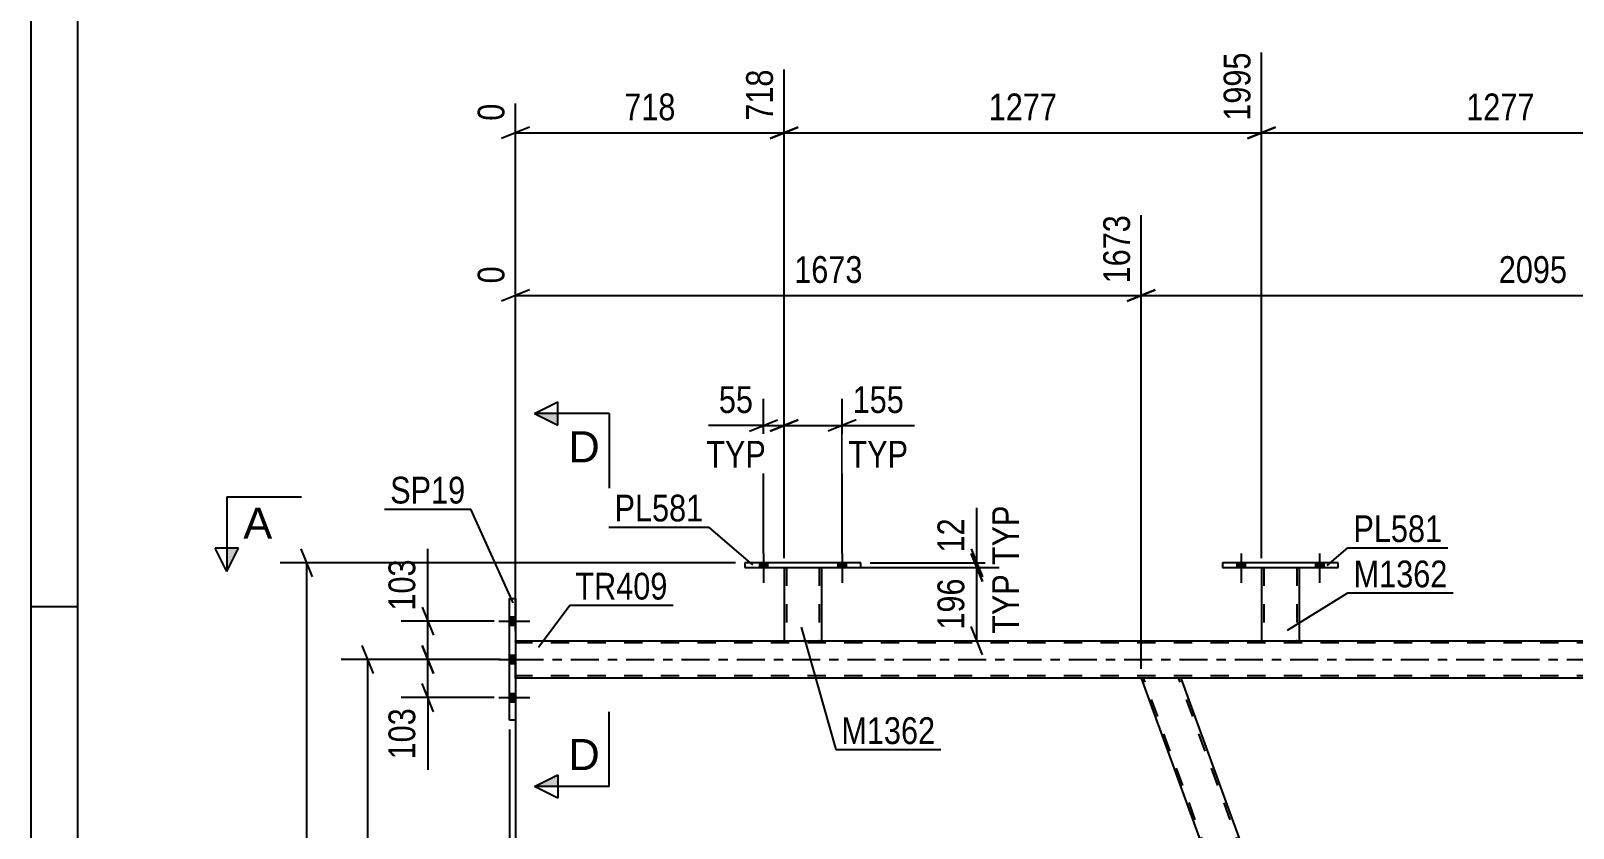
# Model space of a CAD drawing. Header units: millimetres. Extents: x 0 to 841, y 0 to 594.
# Drawn here: x 0 to 165, y 423.3 to 508.7 of the extents above; entities that cross this region are included whole.
import ezdxf

# ---------------------------------------------------------------- set-up
doc = ezdxf.new("R2010")
doc.units = ezdxf.units.MM
doc.linetypes.add('DXK_LINE_DOT2', pattern=[3.9198, 1.9599, -1.9599])
doc.linetypes.add('DXK_LINE_DOT3', pattern=[5.9187, 2.979, -0.9799, 0.9799, -0.9799])
doc.styles.add('Arial', font='ARIAL.TTF', dxfattribs={"height": 0.2})
doc.styles.add('Arial Narrow', font='ARIALN.TTF', dxfattribs={"height": 0.2})

# ---------------------------------------------------------------- blocks, each defined once
blk = doc.blocks.new('Unknown-122573939-1133 - 10963')
at = {"color": 5, "linetype": 'Continuous'}
for p, q in [((0, 594), (0, 0)), ((5, 589), (5, 5)), ((5, 447), (0, 447))]:
    blk.add_line(p, q, dxfattribs=at)
blk = doc.blocks.new('Bolt-122573939-3726 - 3261')
at = {"linetype": 'Continuous'}
for points in [[(129.02, 451.23), (129.9, 451.23), (129.9, 451.71), (129.02, 451.71)], [(137.42, 451.23), (138.3, 451.23), (138.3, 451.71), (137.42, 451.71)]]:
    blk.add_hatch(color=1, dxfattribs=at).paths.add_polyline_path(points)
at = {"color": 1, "linetype": 'Continuous'}
for p, q in [((129.46, 452.71), (129.46, 449.59)), ((137.86, 452.71), (137.86, 449.59)), ((129.02, 451.71), (129.02, 451.23)), ((129.9, 451.71), (129.9, 451.23)), ((137.42, 451.71), (137.42, 451.23)), ((138.3, 451.71), (138.3, 451.23))]:
    blk.add_line(p, q, dxfattribs=at)
blk = doc.blocks.new('Part-122573939-3294 - 3261')
at = {"color": 2, "linetype": 'Continuous'}
for p, q in [((51.22, 434.89), (51.22, 447.89)), ((51.22, 447.89), (51.86, 447.89)), ((51.86, 447.89), (51.86, 434.89)), ((51.86, 434.89), (51.22, 434.89))]:
    blk.add_line(p, q, dxfattribs=at)
blk = doc.blocks.new('Part-122573939-3391 - 3261')
at = {"color": 2, "linetype": 'Continuous'}
for p, q in [((51.86, 443.39), (763.16, 443.39)), ((118.78, 439.39), (51.86, 439.39)), ((202.6, 439.39), (123.04, 439.39))]:
    blk.add_line(p, q, dxfattribs=at)
at = {"color": 7, "linetype": 'DXK_LINE_DOT2'}
for p, q in [((51.86, 439.39), (51.86, 443.39)), ((763.16, 443.15), (51.86, 443.15)), ((763.16, 439.63), (51.86, 439.63)), ((123.04, 439.39), (118.78, 439.39))]:
    blk.add_line(p, q, dxfattribs=at)
at = {"color": 7, "linetype": 'DXK_LINE_DOT3'}
blk.add_line((51.86, 441.39), (763.16, 441.39), dxfattribs=at)
blk = doc.blocks.new('Part-122573939-3718 - 3261')
at = {"color": 2, "linetype": 'Continuous'}
for p, q in [((80.58, 451.23), (80.58, 443.39)), ((84.58, 451.23), (84.58, 443.39)), ((80.58, 443.39), (84.58, 443.39))]:
    blk.add_line(p, q, dxfattribs=at)
at = {"color": 7, "linetype": 'DXK_LINE_DOT2'}
for p, q in [((80.58, 451.23), (84.58, 451.23)), ((80.58, 451.23), (80.58, 451.23)), ((80.58, 451.23), (80.58, 451.23)), ((80.82, 451.23), (80.82, 443.39)), ((84.34, 451.23), (84.34, 443.39)), ((84.58, 451.23), (84.58, 451.23)), ((84.58, 451.23), (84.58, 451.23)), ((84.33, 443.39), (84.29, 443.39)), ((84.29, 443.39), (84.33, 443.39)), ((84.34, 443.39), (84.33, 443.39)), ((84.33, 443.39), (84.34, 443.39))]:
    blk.add_line(p, q, dxfattribs=at)
blk = doc.blocks.new('Part-122573939-3397 - 3261')
at = {"color": 2, "linetype": 'Continuous'}
for p, q in [((123.04, 439.39), (118.78, 439.39)), ((118.78, 439.39), (163.19, 317.39)), ((165.9, 321.64), (123.04, 439.39)), ((167.13, 317.39), (163.19, 317.39)), ((167.4, 317.39), (167.13, 317.39)), ((167.4, 317.39), (167.44, 317.39))]:
    blk.add_line(p, q, dxfattribs=at)
at = {"color": 7, "linetype": 'DXK_LINE_DOT2'}
for p, q in [((163.44, 317.39), (119.04, 439.39)), ((167.19, 317.39), (122.78, 439.39)), ((167.44, 317.39), (165.9, 321.64)), ((167.13, 317.39), (167.29, 317.39))]:
    blk.add_line(p, q, dxfattribs=at)
blk = doc.blocks.new('Bolt-122573939-3591 - 3261')
at = {"linetype": 'Continuous'}
for points in [[(77.94, 451.23), (78.82, 451.23), (78.82, 451.71), (77.94, 451.71)], [(86.34, 451.23), (87.22, 451.23), (87.22, 451.71), (86.34, 451.71)]]:
    blk.add_hatch(color=1, dxfattribs=at).paths.add_polyline_path(points)
at = {"color": 1, "linetype": 'Continuous'}
for p, q in [((78.38, 452.71), (78.38, 449.59)), ((86.78, 452.71), (86.78, 449.59)), ((77.94, 451.71), (77.94, 451.23)), ((78.82, 451.71), (78.82, 451.23)), ((86.34, 451.71), (86.34, 451.23)), ((87.22, 451.71), (87.22, 451.23))]:
    blk.add_line(p, q, dxfattribs=at)
blk = doc.blocks.new('Part-122573939-3641 - 3261')
at = {"color": 2, "linetype": 'Continuous'}
for p, q in [((131.66, 451.23), (131.66, 443.39)), ((135.66, 451.23), (135.66, 443.39)), ((131.66, 443.39), (135.66, 443.39))]:
    blk.add_line(p, q, dxfattribs=at)
at = {"color": 7, "linetype": 'DXK_LINE_DOT2'}
for p, q in [((131.66, 451.23), (135.66, 451.23)), ((131.66, 451.23), (131.66, 451.23)), ((131.66, 451.23), (131.66, 451.23)), ((131.9, 451.23), (131.9, 443.39)), ((135.42, 451.23), (135.42, 443.39)), ((135.66, 451.23), (135.66, 451.23)), ((135.66, 451.23), (135.66, 451.23)), ((135.41, 443.39), (135.37, 443.39)), ((135.37, 443.39), (135.41, 443.39)), ((135.42, 443.39), (135.41, 443.39)), ((135.41, 443.39), (135.42, 443.39))]:
    blk.add_line(p, q, dxfattribs=at)
blk = doc.blocks.new('Bolt-122573939-3654 - 3261')
at = {"linetype": 'Continuous'}
for points in [[(51.86, 445.05), (51.86, 445.93), (51.22, 445.93), (51.22, 445.05)], [(51.86, 445.05), (51.86, 445.93), (51.22, 445.93), (51.22, 445.05)], [(51.86, 445.05), (51.86, 445.93), (51.22, 445.93), (51.22, 445.05)], [(51.86, 440.95), (51.86, 441.83), (51.22, 441.83), (51.22, 440.95)], [(51.86, 440.95), (51.86, 441.83), (51.22, 441.83), (51.22, 440.95)], [(51.86, 436.85), (51.86, 437.73), (51.22, 437.73), (51.22, 436.85)], [(51.86, 436.85), (51.86, 437.73), (51.22, 437.73), (51.22, 436.85)], [(51.86, 436.85), (51.86, 437.73), (51.22, 437.73), (51.22, 436.85)]]:
    blk.add_hatch(color=1, dxfattribs=at).paths.add_polyline_path(points)
at = {"color": 1, "linetype": 'Continuous'}
for p, q in [((50.06, 445.49), (53.38, 445.49)), ((50.06, 445.49), (53.38, 445.49)), ((50.06, 445.49), (53.38, 445.49)), ((51.22, 445.93), (51.86, 445.93)), ((51.22, 445.93), (51.86, 445.93)), ((51.22, 445.93), (51.86, 445.93)), ((51.22, 445.05), (51.86, 445.05)), ((51.22, 445.05), (51.86, 445.05)), ((51.22, 445.05), (51.86, 445.05)), ((50.06, 441.39), (53.38, 441.39)), ((50.06, 441.39), (53.38, 441.39)), ((51.22, 441.83), (51.86, 441.83)), ((51.22, 441.83), (51.86, 441.83)), ((51.22, 440.95), (51.86, 440.95)), ((51.22, 440.95), (51.86, 440.95)), ((50.06, 437.29), (53.38, 437.29)), ((50.06, 437.29), (53.38, 437.29)), ((50.06, 437.29), (53.38, 437.29)), ((51.22, 437.73), (51.86, 437.73)), ((51.22, 437.73), (51.86, 437.73)), ((51.22, 437.73), (51.86, 437.73)), ((51.22, 436.85), (51.86, 436.85)), ((51.22, 436.85), (51.86, 436.85)), ((51.22, 436.85), (51.86, 436.85))]:
    blk.add_line(p, q, dxfattribs=at)
blk = doc.blocks.new('Part-122573939-3713 - 3261')
at = {"color": 2, "linetype": 'Continuous'}
for p, q in [((127.46, 451.71), (127.46, 451.23)), ((139.86, 451.71), (127.46, 451.71)), ((127.46, 451.23), (139.86, 451.23)), ((139.86, 451.23), (139.86, 451.71))]:
    blk.add_line(p, q, dxfattribs=at)
blk = doc.blocks.new('Part-122573939-3723 - 3261')
at = {"color": 2, "linetype": 'Continuous'}
for p, q in [((76.38, 451.71), (76.38, 451.23)), ((88.78, 451.71), (76.38, 451.71)), ((76.38, 451.23), (88.78, 451.23)), ((88.78, 451.23), (88.78, 451.71))]:
    blk.add_line(p, q, dxfattribs=at)
blk = doc.blocks.new('Bolt-122573939-3727 - 3261')
at = {"linetype": 'Continuous'}
for points in [[(129.02, 451.23), (129.9, 451.23), (129.9, 451.71), (129.02, 451.71)], [(137.42, 451.23), (138.3, 451.23), (138.3, 451.71), (137.42, 451.71)]]:
    blk.add_hatch(color=1, dxfattribs=at).paths.add_polyline_path(points)
at = {"color": 1, "linetype": 'Continuous'}
for p, q in [((129.46, 452.71), (129.46, 449.59)), ((137.86, 452.71), (137.86, 449.59)), ((129.02, 451.71), (129.02, 451.23)), ((129.9, 451.71), (129.9, 451.23)), ((137.42, 451.71), (137.42, 451.23)), ((138.3, 451.71), (138.3, 451.23))]:
    blk.add_line(p, q, dxfattribs=at)
blk = doc.blocks.new('Bolt-122573939-3728 - 3261')
at = {"linetype": 'Continuous'}
for points in [[(77.94, 451.23), (78.82, 451.23), (78.82, 451.71), (77.94, 451.71)], [(86.34, 451.23), (87.22, 451.23), (87.22, 451.71), (86.34, 451.71)]]:
    blk.add_hatch(color=1, dxfattribs=at).paths.add_polyline_path(points)
at = {"color": 1, "linetype": 'Continuous'}
for p, q in [((78.38, 452.71), (78.38, 449.59)), ((86.78, 452.71), (86.78, 449.59)), ((77.94, 451.71), (77.94, 451.23)), ((78.82, 451.71), (78.82, 451.23)), ((86.34, 451.71), (86.34, 451.23)), ((87.22, 451.71), (87.22, 451.23))]:
    blk.add_line(p, q, dxfattribs=at)
blk = doc.blocks.new('StraightDimension-122573939-4615 - 3261')
at = {"color": 7, "linetype": 'Continuous'}
for p, q in [((49.56, 445.49), (39.62, 445.49)), ((41.87, 446.99), (43.07, 443.99)), ((42.47, 441.39), (42.47, 445.49)), ((43.07, 439.89), (41.87, 442.89)), ((49.56, 441.39), (39.62, 441.39))]:
    blk.add_line(p, q, dxfattribs=at)
at = {"color": 0}
blk.add_wipeout([(41.72, 452.7), (37.52, 452.7), (37.52, 446.01), (41.72, 446.01)], dxfattribs=at)
at = {"color": 7, "linetype": 'Continuous'}
blk.add_line((42.47, 445.49), (42.47, 453.22), dxfattribs=at)
blk.add_line((42.47, 445.49), (42.47, 453.22), dxfattribs=at)
at = {"color": 3, "style": 'Arial Narrow'}
blk.add_text('103', height=2.863, rotation=90.0002, dxfattribs=at).set_placement((41.12, 446.61))
blk = doc.blocks.new('StraightDimension-122573939-4605 - 3261')
at = {"color": 7, "linetype": 'Continuous'}
for p, q in [((41.87, 442.89), (43.07, 439.89)), ((49.56, 441.39), (39.62, 441.39)), ((42.47, 437.29), (42.47, 441.39)), ((49.56, 437.29), (39.62, 437.29)), ((43.07, 435.79), (41.87, 438.79))]:
    blk.add_line(p, q, dxfattribs=at)
at = {"color": 0}
blk.add_wipeout([(41.72, 436.76), (37.52, 436.76), (37.52, 430.08), (41.72, 430.08)], dxfattribs=at)
at = {"color": 7, "linetype": 'Continuous'}
blk.add_line((42.47, 437.29), (42.47, 429.56), dxfattribs=at)
blk.add_line((42.47, 437.29), (42.47, 429.56), dxfattribs=at)
at = {"color": 3, "style": 'Arial Narrow'}
blk.add_text('103', height=2.863, rotation=90.0002, dxfattribs=at).set_placement((41.12, 430.68))
blk = doc.blocks.new('StraightDimension-122573939-4443 - 3261')
at = {"color": 7, "linetype": 'Continuous'}
for p, q in [((80.58, 452.23), (80.58, 504.52)), ((51.86, 444.39), (51.86, 500.87)), ((53.36, 498.34), (50.36, 497.14)), ((79.08, 497.14), (82.08, 498.34)), ((51.86, 497.74), (80.58, 497.74))]:
    blk.add_line(p, q, dxfattribs=at)
at = {"color": 0, "linetype": 'Continuous'}
for points in [[(79.98, 505.12), (75.78, 505.12), (75.78, 498.44), (79.98, 498.44)], [(51.26, 501.47), (47.06, 501.47), (47.06, 498.44), (51.26, 498.44)]]:
    blk.add_wipeout(points, dxfattribs=at)
at = {"color": 0}
blk.add_wipeout([(69.56, 498.49), (69.56, 502.69), (62.88, 502.69), (62.88, 498.49)], dxfattribs=at)
at = {"color": 3, "linetype": 'Continuous', "style": 'Arial Narrow'}
for s, height, p in [('718', 2.863, (79.38, 499.04)), ('0', 2.86, (50.66, 499.04))]:
    blk.add_text(s, height=height, rotation=90.0002, dxfattribs=at).set_placement(p)
at = {"color": 3, "style": 'Arial Narrow'}
blk.add_text('718', height=2.863, dxfattribs=at).set_placement((63.48, 499.09))
blk = doc.blocks.new('StraightDimension-122573939-4463 - 3261')
at = {"color": 7, "linetype": 'Continuous'}
for p, q in [((131.66, 452.23), (131.66, 506.35)), ((182.74, 452.23), (182.74, 506.35)), ((133.16, 498.34), (130.16, 497.14)), ((181.24, 497.14), (184.24, 498.34)), ((131.66, 497.74), (182.74, 497.74))]:
    blk.add_line(p, q, dxfattribs=at)
at = {"color": 0, "linetype": 'Continuous'}
blk.add_wipeout([(182.14, 506.95), (177.94, 506.95), (177.94, 498.44), (182.14, 498.44)], dxfattribs=at)
at = {"color": 0}
blk.add_wipeout([(161.46, 498.49), (161.46, 502.69), (152.95, 502.69), (152.95, 498.49)], dxfattribs=at)
at = {"color": 3, "linetype": 'Continuous', "style": 'Arial Narrow'}
blk.add_text('3272', height=2.863, rotation=90.0002, dxfattribs=at).set_placement((181.54, 499.04))
at = {"color": 3, "style": 'Arial Narrow'}
blk.add_text('1277', height=2.863, dxfattribs=at).set_placement((153.55, 499.09))
blk = doc.blocks.new('StraightDimension-122573939-4049 - 3261')
at = {"color": 7, "linetype": 'Continuous'}
blk.add_line((51.22, 433.89), (51.22, 276.95), dxfattribs=at)
blk = doc.blocks.new('StraightDimension-122573939-3742 - 3261')
at = {"color": 7, "linetype": 'Continuous'}
for p, q in [((36.65, 439.89), (35.45, 442.89)), ((50.22, 441.39), (33.2, 441.39)), ((36.05, 315.39), (36.05, 441.39)), ((35.45, 316.89), (36.65, 313.89)), ((96.08, 315.39), (33.2, 315.39))]:
    blk.add_line(p, q, dxfattribs=at)
at = {"color": 0}
blk.add_wipeout([(35.3, 382.65), (31.1, 382.65), (31.1, 374.13), (35.3, 374.13)], dxfattribs=at)
at = {"color": 3, "style": 'Arial Narrow'}
blk.add_text('3150', height=2.863, rotation=90.0002, dxfattribs=at).set_placement((34.7, 374.73))
blk = doc.blocks.new('StraightDimension-122573939-4093 - 3261')
at = {"color": 7, "linetype": 'Continuous'}
for p, q in [((118.78, 440.39), (118.78, 488.94)), ((51.86, 448.89), (51.86, 483.46)), ((53.36, 480.93), (50.36, 479.73)), ((51.86, 480.33), (118.78, 480.33)), ((117.28, 479.73), (120.28, 480.93))]:
    blk.add_line(p, q, dxfattribs=at)
at = {"color": 0, "linetype": 'Continuous'}
for points in [[(118.18, 489.54), (113.98, 489.54), (113.98, 481.03), (118.18, 481.03)], [(51.26, 484.06), (47.06, 484.06), (47.06, 481.03), (51.26, 481.03)]]:
    blk.add_wipeout(points, dxfattribs=at)
at = {"color": 0}
blk.add_wipeout([(89.58, 481.08), (89.58, 485.28), (81.06, 485.28), (81.06, 481.08)], dxfattribs=at)
at = {"color": 3, "linetype": 'Continuous', "style": 'Arial Narrow'}
for s, height, p in [('1673', 2.863, (117.58, 481.63)), ('0', 2.86, (50.66, 481.63))]:
    blk.add_text(s, height=height, rotation=90.0002, dxfattribs=at).set_placement(p)
at = {"color": 3, "style": 'Arial Narrow'}
blk.add_text('1673', height=2.863, dxfattribs=at).set_placement((81.66, 481.68))
blk = doc.blocks.new('StraightDimension-122573939-4103 - 3261')
at = {"color": 7, "linetype": 'Continuous'}
for p, q in [((118.78, 440.39), (118.78, 488.94)), ((202.6, 440.39), (202.6, 488.94)), ((120.28, 480.93), (117.28, 479.73)), ((118.78, 480.33), (202.6, 480.33)), ((201.1, 479.73), (204.1, 480.93))]:
    blk.add_line(p, q, dxfattribs=at)
at = {"color": 0, "linetype": 'Continuous'}
blk.add_wipeout([(202, 489.54), (197.8, 489.54), (197.8, 481.03), (202, 481.03)], dxfattribs=at)
at = {"color": 0}
blk.add_wipeout([(164.95, 481.08), (164.95, 485.28), (156.43, 485.28), (156.43, 481.08)], dxfattribs=at)
at = {"color": 3, "linetype": 'Continuous', "style": 'Arial Narrow'}
blk.add_text('3769', height=2.863, rotation=90.0002, dxfattribs=at).set_placement((201.4, 481.63))
at = {"color": 3, "style": 'Arial Narrow'}
blk.add_text('2095', height=2.863, dxfattribs=at).set_placement((157.03, 481.68))
blk = doc.blocks.new('StraightDimension-122573939-4413 - 3261')
at = {"color": 7, "linetype": 'Continuous'}
for p, q in [((51.86, 438.39), (51.86, 379.77)), ((97.72, 318.39), (97.72, 385.02)), ((53.36, 382.77), (50.36, 381.57)), ((96.22, 381.57), (99.22, 382.77)), ((51.86, 382.17), (97.72, 382.17))]:
    blk.add_line(p, q, dxfattribs=at)
at = {"color": 0}
blk.add_wipeout([(79.05, 382.92), (79.05, 387.12), (70.53, 387.12), (70.53, 382.92)], dxfattribs=at)
at = {"color": 3, "style": 'Arial Narrow'}
blk.add_text('1147', height=2.863, dxfattribs=at).set_placement((71.13, 383.52))
blk = doc.blocks.new('StraightDimension-122573939-4424 - 3261')
at = {"color": 7, "linetype": 'Continuous'}
for p, q in [((100.6, 453.21), (101.8, 450.21)), ((101.8, 449.73), (100.6, 452.73)), ((85.58, 451.23), (103.6, 451.23)), ((89.78, 451.71), (103.6, 451.71)), ((101.2, 451.23), (101.2, 451.71))]:
    blk.add_line(p, q, dxfattribs=at)
at = {"color": 0}
blk.add_wipeout([(100.45, 457.09), (96.25, 457.09), (96.25, 452.23), (100.45, 452.23)], dxfattribs=at)
at = {"color": 0, "linetype": 'Continuous'}
blk.add_wipeout([(106.3, 458.46), (102.1, 458.46), (102.1, 450.87), (106.3, 450.87)], dxfattribs=at)
at = {"color": 7, "linetype": 'Continuous'}
blk.add_line((101.2, 451.71), (101.2, 457.62), dxfattribs=at)
blk.add_line((101.2, 451.71), (101.2, 457.62), dxfattribs=at)
at = {"color": 3, "linetype": 'Continuous', "style": 'Arial Narrow'}
blk.add_text('TYP', height=2.863, rotation=90.0002, dxfattribs=at).set_placement((105.7, 451.47))
at = {"color": 3, "style": 'Arial Narrow'}
blk.add_text('12', height=2.863, rotation=90.0002, dxfattribs=at).set_placement((99.85, 452.83))
blk = doc.blocks.new('StraightDimension-122573939-4432 - 3261')
at = {"color": 7, "linetype": 'Continuous'}
for p, q in [((100.6, 452.73), (101.8, 449.73)), ((85.58, 451.23), (103.6, 451.23)), ((101.2, 443.39), (101.2, 451.23)), ((101.8, 441.89), (100.6, 444.89)), ((85.58, 443.39), (103.6, 443.39))]:
    blk.add_line(p, q, dxfattribs=at)
at = {"color": 0}
blk.add_wipeout([(100.45, 450.65), (96.25, 450.65), (96.25, 443.97), (100.45, 443.97)], dxfattribs=at)
at = {"color": 0, "linetype": 'Continuous'}
blk.add_wipeout([(106.3, 451.11), (102.1, 451.11), (102.1, 443.52), (106.3, 443.52)], dxfattribs=at)
at = {"color": 3, "style": 'Arial Narrow'}
blk.add_text('196', height=2.863, rotation=90.0002, dxfattribs=at).set_placement((99.85, 444.57))
at = {"color": 3, "linetype": 'Continuous', "style": 'Arial Narrow'}
blk.add_text('TYP', height=2.863, rotation=90.0002, dxfattribs=at).set_placement((105.7, 444.12))
blk = doc.blocks.new('StraightDimension-122573939-4453 - 3261')
at = {"color": 7, "linetype": 'Continuous'}
for p, q in [((131.66, 452.23), (131.66, 506.35)), ((80.58, 452.23), (80.58, 504.52)), ((82.08, 498.34), (79.08, 497.14)), ((130.16, 497.14), (133.16, 498.34)), ((80.58, 497.74), (131.66, 497.74))]:
    blk.add_line(p, q, dxfattribs=at)
at = {"color": 0, "linetype": 'Continuous'}
blk.add_wipeout([(131.06, 506.95), (126.86, 506.95), (126.86, 498.44), (131.06, 498.44)], dxfattribs=at)
at = {"color": 0}
blk.add_wipeout([(110.38, 498.49), (110.38, 502.69), (101.87, 502.69), (101.87, 498.49)], dxfattribs=at)
at = {"color": 3, "linetype": 'Continuous', "style": 'Arial Narrow'}
blk.add_text('1995', height=2.863, rotation=90.0002, dxfattribs=at).set_placement((130.46, 499.04))
at = {"color": 3, "style": 'Arial Narrow'}
blk.add_text('1277', height=2.863, dxfattribs=at).set_placement((102.47, 499.09))
blk = doc.blocks.new('StraightDimension-122573939-4828 - 3261')
at = {"color": 7, "linetype": 'Continuous'}
for p, q in [((30.13, 450.21), (28.93, 453.21)), ((75.38, 451.71), (26.68, 451.71)), ((29.53, 307.79), (29.53, 451.71))]:
    blk.add_line(p, q, dxfattribs=at)
blk = doc.blocks.new('StraightDimension-122573939-4838 - 3261')
at = {"color": 7, "linetype": 'Continuous'}
for p, q in [((80.58, 452.23), (80.58, 469.26)), ((86.78, 452.71), (86.78, 469.26)), ((79.08, 465.81), (82.08, 467.01)), ((88.28, 467.01), (85.28, 465.81)), ((80.58, 466.41), (86.78, 466.41))]:
    blk.add_line(p, q, dxfattribs=at)
at = {"color": 0}
blk.add_wipeout([(93.99, 467.16), (93.99, 471.36), (87.31, 471.36), (87.31, 467.16)], dxfattribs=at)
at = {"color": 0, "linetype": 'Continuous'}
blk.add_wipeout([(94.45, 461.31), (94.45, 465.51), (86.86, 465.51), (86.86, 461.31)], dxfattribs=at)
at = {"color": 7, "linetype": 'Continuous'}
blk.add_line((86.78, 466.41), (94.52, 466.41), dxfattribs=at)
blk.add_line((86.78, 466.41), (94.52, 466.41), dxfattribs=at)
at = {"color": 3, "style": 'Arial Narrow'}
blk.add_text('155', height=2.863, dxfattribs=at).set_placement((87.91, 467.76))
at = {"color": 3, "linetype": 'Continuous', "style": 'Arial Narrow'}
blk.add_text('TYP', height=2.863, dxfattribs=at).set_placement((87.46, 461.91))
blk = doc.blocks.new('StraightDimension-122573939-4854 - 3261')
at = {"color": 7, "linetype": 'Continuous'}
for p, q in [((78.38, 452.71), (78.38, 469.26)), ((80.58, 452.23), (80.58, 469.26)), ((76.88, 465.81), (79.88, 467.01)), ((82.08, 467.01), (79.08, 465.81)), ((78.38, 466.41), (80.58, 466.41))]:
    blk.add_line(p, q, dxfattribs=at)
at = {"color": 0}
blk.add_wipeout([(77.86, 467.16), (77.86, 471.36), (73, 471.36), (73, 467.16)], dxfattribs=at)
at = {"color": 0, "linetype": 'Continuous'}
blk.add_wipeout([(79.23, 461.31), (79.23, 465.51), (71.64, 465.51), (71.64, 461.31)], dxfattribs=at)
at = {"color": 7, "linetype": 'Continuous'}
blk.add_line((78.38, 466.41), (72.48, 466.41), dxfattribs=at)
blk.add_line((78.38, 466.41), (72.48, 466.41), dxfattribs=at)
at = {"color": 3, "style": 'Arial Narrow'}
blk.add_text('55', height=2.863, dxfattribs=at).set_placement((73.6, 467.76))
at = {"color": 3, "linetype": 'Continuous', "style": 'Arial Narrow'}
blk.add_text('TYP', height=2.863, dxfattribs=at).set_placement((72.24, 461.91))
blk = doc.blocks.new('Mark-122573939-3290 - 3261')
at = {"color": 0}
blk.add_wipeout([(46.48, 458.07), (46.48, 461.07), (38.44, 461.07), (38.44, 458.07)], dxfattribs=at)
blk.add_wipeout([(46.48, 458.07), (46.48, 461.07), (38.44, 461.07), (38.44, 458.07)], dxfattribs=at)
at = {"color": 30, "linetype": 'Continuous'}
for p in [(37.84, 457.47), (51.58, 447.45)]:
    blk.add_line(p, (47.08, 457.47), dxfattribs=at)
at = {"color": 3, "style": 'Arial Narrow'}
blk.add_text('SP19', height=2.863, dxfattribs=at).set_placement((38.44, 458.07))
blk = doc.blocks.new('Mark-122573939-3714 - 3261')
at = {"color": 0}
blk.add_wipeout([(96.75, 432.33), (96.75, 435.33), (86.7, 435.33), (86.7, 432.33)], dxfattribs=at)
blk.add_wipeout([(96.75, 432.33), (96.75, 435.33), (86.7, 435.33), (86.7, 432.33)], dxfattribs=at)
at = {"color": 30, "linetype": 'Continuous'}
for p, q in [((82.39, 444.84), (86.1, 431.73)), ((86.1, 431.73), (97.35, 431.73))]:
    blk.add_line(p, q, dxfattribs=at)
at = {"color": 3, "style": 'Arial Narrow'}
blk.add_text('M1362', height=2.863, dxfattribs=at).set_placement((86.7, 432.33))
blk = doc.blocks.new('Mark-122573939-3387 - 3261')
at = {"color": 0}
blk.add_wipeout([(68.11, 447.79), (68.11, 450.79), (58.25, 450.79), (58.25, 447.79)], dxfattribs=at)
blk.add_wipeout([(68.11, 447.79), (68.11, 450.79), (58.25, 450.79), (58.25, 447.79)], dxfattribs=at)
at = {"color": 30, "linetype": 'Continuous'}
for p, q in [((54.3, 442.68), (57.65, 447.19)), ((57.65, 447.19), (68.71, 447.19))]:
    blk.add_line(p, q, dxfattribs=at)
at = {"color": 3, "style": 'Arial Narrow'}
blk.add_text('TR409', height=2.863, dxfattribs=at).set_placement((58.25, 447.79))
blk = doc.blocks.new('SectionMark-122573939-4886 - 3261')
at = {"linetype": 'Continuous'}
for points in [[(56.36, 467.72), (56.36, 466.47), (53.86, 467.72)], [(56.36, 429.03), (56.36, 427.78), (53.86, 427.78)]]:
    blk.add_hatch(color=6, dxfattribs=at).paths.add_polyline_path(points)
at = {"color": 6, "linetype": 'Continuous'}
for p, q in [((53.86, 467.72), (56.36, 468.97)), ((56.36, 466.47), (56.36, 468.97)), ((61.86, 467.72), (53.86, 467.72)), ((53.86, 467.72), (56.36, 466.47)), ((61.86, 467.72), (61.86, 459.72)), ((61.86, 427.78), (61.86, 435.78)), ((53.86, 427.78), (56.36, 429.03)), ((56.36, 429.03), (56.36, 426.53)), ((61.86, 427.78), (53.86, 427.78)), ((56.36, 426.53), (53.86, 427.78))]:
    blk.add_line(p, q, dxfattribs=at)
at = {"color": 0, "linetype": 'Continuous'}
for points in [[(60.86, 462.47), (60.86, 465.97), (57.49, 465.97), (57.49, 462.47)], [(60.86, 429.53), (60.86, 433.03), (57.49, 433.03), (57.49, 429.53)]]:
    blk.add_wipeout(points, dxfattribs=at)
at = {"color": 3, "linetype": 'Continuous', "style": 'Arial'}
for p in [(57.49, 462.47), (57.49, 429.53)]:
    blk.add_text('D', height=3.34, dxfattribs=at).set_placement(p)
blk = doc.blocks.new('Mark-122573939-3637 - 3261')
at = {"color": 0}
blk.add_wipeout([(151.55, 449.1), (151.55, 452.1), (141.5, 452.1), (141.5, 449.1)], dxfattribs=at)
blk.add_wipeout([(151.55, 449.1), (151.55, 452.1), (141.5, 452.1), (141.5, 449.1)], dxfattribs=at)
at = {"color": 30, "linetype": 'Continuous'}
for p, q in [((134.44, 444.5), (140.9, 448.5)), ((140.9, 448.5), (152.15, 448.5))]:
    blk.add_line(p, q, dxfattribs=at)
at = {"color": 3, "style": 'Arial Narrow'}
blk.add_text('M1362', height=2.863, dxfattribs=at).set_placement((141.5, 449.1))
blk = doc.blocks.new('Mark-122573939-3709 - 3261')
at = {"color": 0}
blk.add_wipeout([(150.99, 453.94), (150.99, 456.94), (141.48, 456.94), (141.48, 453.94)], dxfattribs=at)
blk.add_wipeout([(150.99, 453.94), (150.99, 456.94), (141.48, 456.94), (141.48, 453.94)], dxfattribs=at)
at = {"color": 30, "linetype": 'Continuous'}
for p, q in [((138.68, 451.43), (140.88, 453.34)), ((140.88, 453.34), (151.59, 453.34))]:
    blk.add_line(p, q, dxfattribs=at)
at = {"color": 3, "style": 'Arial Narrow'}
blk.add_text('PL581', height=2.863, dxfattribs=at).set_placement((141.48, 453.94))
blk = doc.blocks.new('Mark-122573939-3719 - 3261')
at = {"color": 0}
blk.add_wipeout([(71.94, 456.15), (71.94, 459.15), (62.44, 459.15), (62.44, 456.15)], dxfattribs=at)
blk.add_wipeout([(71.94, 456.15), (71.94, 459.15), (62.44, 459.15), (62.44, 456.15)], dxfattribs=at)
at = {"color": 30, "linetype": 'Continuous'}
for p in [(61.84, 455.55), (77.24, 451.51)]:
    blk.add_line(p, (72.54, 455.55), dxfattribs=at)
at = {"color": 3, "style": 'Arial Narrow'}
blk.add_text('PL581', height=2.863, dxfattribs=at).set_placement((62.44, 456.15))
blk = doc.blocks.new('SectionMark-122573939-4882 - 3261')
at = {"linetype": 'Continuous'}
blk.add_hatch(color=6, dxfattribs=at).paths.add_polyline_path([(20.97, 453.29), (22.22, 453.29), (20.97, 450.79)])
at = {"color": 6, "linetype": 'Continuous'}
for p, q in [((20.97, 458.79), (28.97, 458.79)), ((20.97, 458.79), (20.97, 450.79)), ((20.97, 450.79), (19.72, 453.29)), ((22.22, 453.29), (19.72, 453.29)), ((20.97, 450.79), (22.22, 453.29))]:
    blk.add_line(p, q, dxfattribs=at)
at = {"color": 0, "linetype": 'Continuous'}
blk.add_wipeout([(25.83, 454.29), (25.83, 457.79), (22.72, 457.79), (22.72, 454.29)], dxfattribs=at)
at = {"color": 3, "linetype": 'Continuous', "style": 'Arial'}
blk.add_text('A', height=3.34, dxfattribs=at).set_placement((22.72, 454.29))

msp = doc.modelspace()

# ---------------------------------------------------------------- block references
for name in ['Unknown-122573939-1133 - 10963', 'Bolt-122573939-3591 - 3261', 'Bolt-122573939-3728 - 3261', 'Bolt-122573939-3726 - 3261', 'Bolt-122573939-3727 - 3261', 'Part-122573939-3723 - 3261', 'Part-122573939-3718 - 3261', 'Part-122573939-3713 - 3261', 'Part-122573939-3641 - 3261', 'Part-122573939-3294 - 3261', 'Bolt-122573939-3654 - 3261', 'Part-122573939-3391 - 3261', 'Part-122573939-3397 - 3261']:
    msp.add_blockref(name, (0, 0))

# ---------------------------------------------------------------- next in the draw order: block references
for name in ['StraightDimension-122573939-4463 - 3261', 'StraightDimension-122573939-4615 - 3261']:
    msp.add_blockref(name, (0, 0))

# ---------------------------------------------------------------- next in the draw order: block references
for name in ['StraightDimension-122573939-4443 - 3261', 'StraightDimension-122573939-4605 - 3261']:
    msp.add_blockref(name, (0, 0))

# ---------------------------------------------------------------- next in the draw order: block references
msp.add_blockref('StraightDimension-122573939-4049 - 3261', (0, 0))

# ---------------------------------------------------------------- next in the draw order: block references
msp.add_blockref('StraightDimension-122573939-3742 - 3261', (0, 0))

# ---------------------------------------------------------------- next in the draw order: block references
for name in ['StraightDimension-122573939-4093 - 3261', 'StraightDimension-122573939-4413 - 3261']:
    msp.add_blockref(name, (0, 0))

# ---------------------------------------------------------------- next in the draw order: block references
for name in ['StraightDimension-122573939-4103 - 3261', 'StraightDimension-122573939-4424 - 3261']:
    msp.add_blockref(name, (0, 0))

# ---------------------------------------------------------------- next in the draw order: block references
msp.add_blockref('StraightDimension-122573939-4432 - 3261', (0, 0))

# ---------------------------------------------------------------- next in the draw order: block references
msp.add_blockref('StraightDimension-122573939-4453 - 3261', (0, 0))

# ---------------------------------------------------------------- next in the draw order: block references
msp.add_blockref('StraightDimension-122573939-4828 - 3261', (0, 0))

# ---------------------------------------------------------------- next in the draw order: block references
for name in ['StraightDimension-122573939-4838 - 3261', 'Mark-122573939-3290 - 3261', 'Mark-122573939-3637 - 3261', 'Mark-122573939-3387 - 3261', 'Mark-122573939-3714 - 3261']:
    msp.add_blockref(name, (0, 0))

# ---------------------------------------------------------------- next in the draw order: block references
for name in ['StraightDimension-122573939-4854 - 3261', 'SectionMark-122573939-4886 - 3261', 'Mark-122573939-3709 - 3261']:
    msp.add_blockref(name, (0, 0))

# ---------------------------------------------------------------- next in the draw order: block references
msp.add_blockref('Mark-122573939-3719 - 3261', (0, 0))

# ---------------------------------------------------------------- next in the draw order: block references
msp.add_blockref('SectionMark-122573939-4882 - 3261', (0, 0))

doc.saveas('drawing.dxf')
